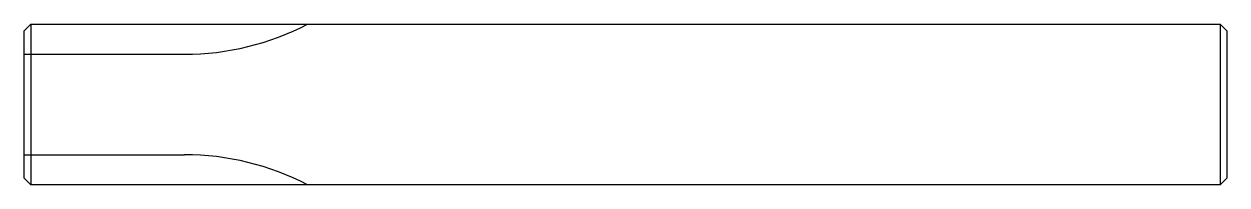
# Model space of a CAD drawing. Header units: metres. Extents: x 41.4 to 131.4, y 41.1 to 53.1.
import ezdxf

# ---------------------------------------------------------------- set-up
doc = ezdxf.new("R2010")
doc.units = ezdxf.units.M

msp = doc.modelspace()

# ---------------------------------------------------------------- linework, layer by layer
at = {"color": 4}
for p, q in [((41.851349, 53.128376), (41.851349, 41.128376)), ((130.851349, 53.128376), (130.851349, 41.128376)), ((41.351349, 50.878376), (53.351349, 50.878376)), ((41.351349, 43.378376), (53.351349, 43.378376))]:
    msp.add_line(p, q, dxfattribs=at)
msp.add_lwpolyline([(41.351349, 52.628376), (41.851349, 53.128376), (130.851349, 53.128376), (131.351349, 52.628376), (131.351349, 41.628376), (130.851349, 41.128376), (41.851349, 41.128376), (41.351349, 41.628376), (41.351349, 52.628376)], dxfattribs=at)
for centre, start, end in [((53.351349, 70.878372), 270, 297.43924009), ((53.351349, 23.378376), 62.56075991, 90)]:
    msp.add_arc(centre, 20, start, end, dxfattribs=at)

doc.saveas('drawing.dxf')
